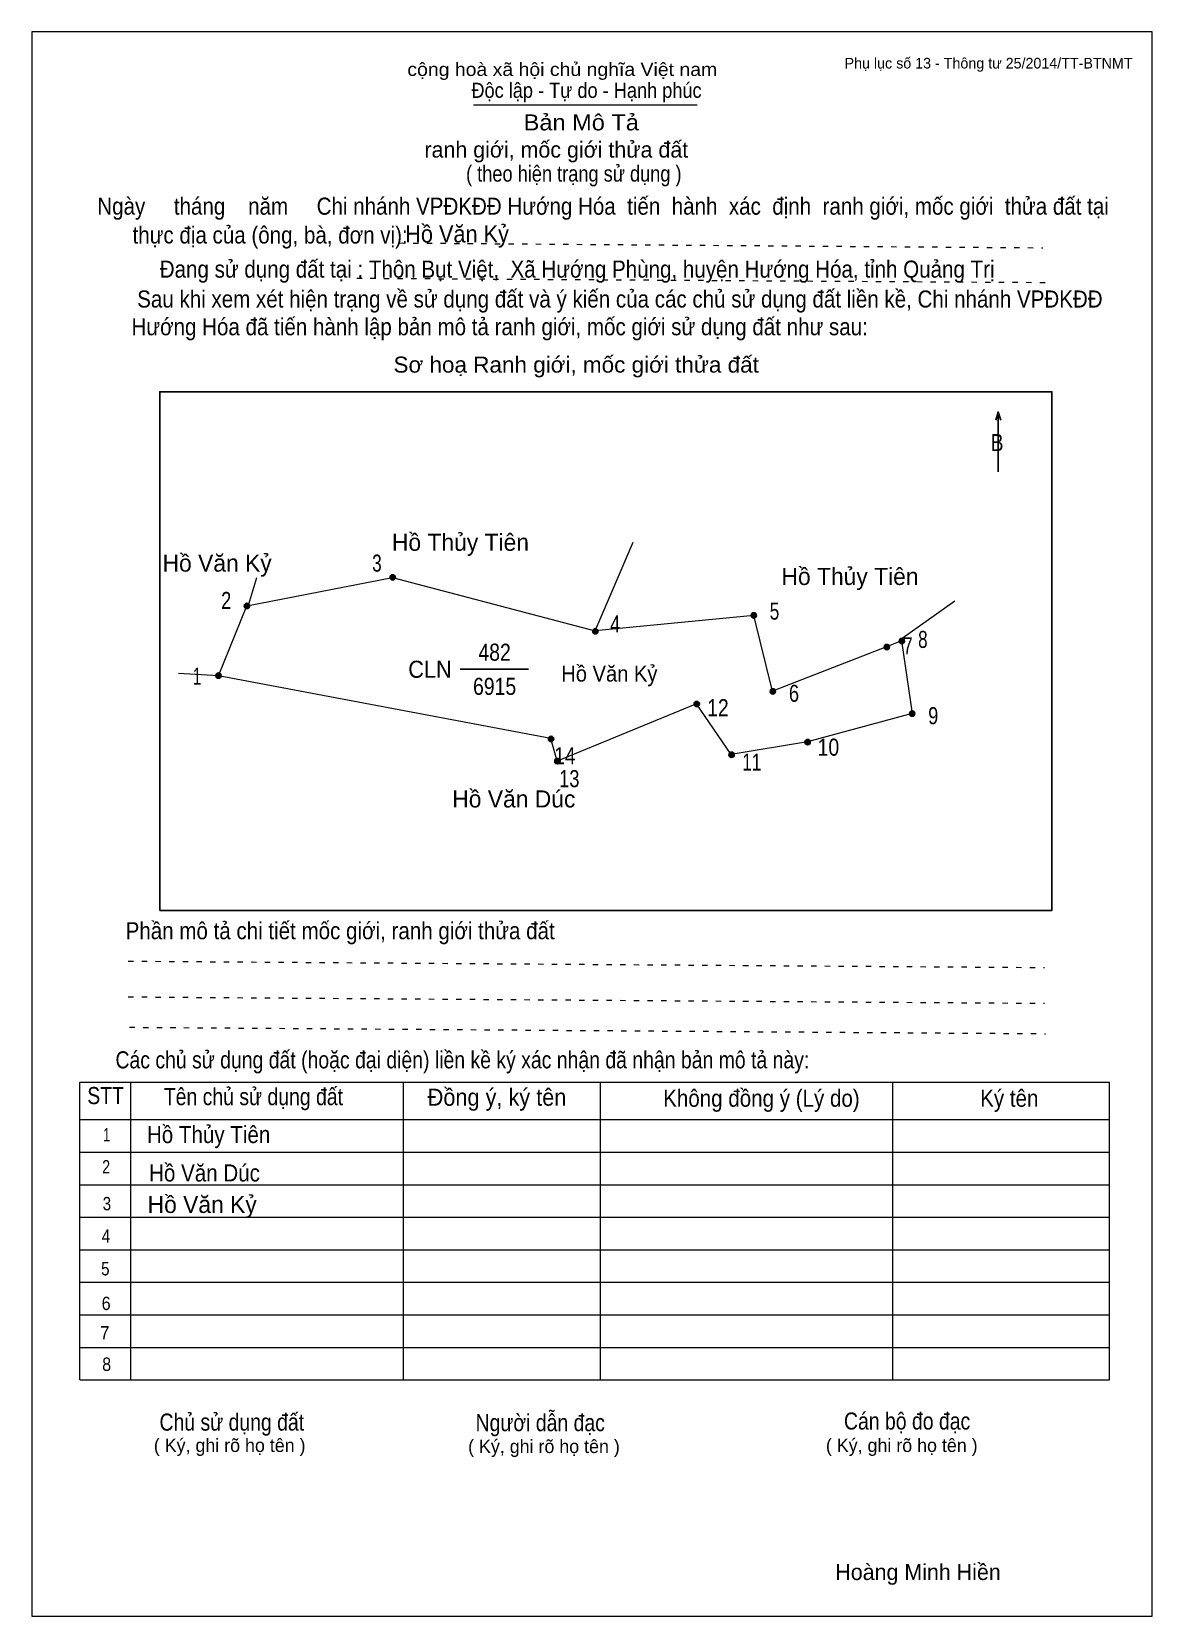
# Model space of a CAD drawing. Header units: centimetres. Extents: x 0 to 21, y 0 to 29.7.
import ezdxf
from ezdxf.enums import TextEntityAlignment as Align

# ---------------------------------------------------------------- set-up
doc = ezdxf.new("R2010")
doc.units = ezdxf.units.CM
doc.header["$LTSCALE"] = 0.13
doc.linetypes.add('DOTTED', pattern=[1.5, 0.3, -1.2])
for name, color, linetype, lineweight in [('1', 7, 'Continuous', 13), ('32', 7, 'Continuous', 25), ('33', 7, 'Continuous', 25), ('6', 7, 'Continuous', 13), ('62', 7, 'Continuous', 13)]:
    doc.layers.add(name, color=color, linetype=linetype, lineweight=lineweight)
for name, color, linetype in [('2', 7, 'Continuous'), ('34', 7, 'Continuous'), ('63', 7, 'Continuous')]:
    doc.layers.add(name, color=color, linetype=linetype)

msp = doc.modelspace()

# ---------------------------------------------------------------- hatches: boundary and pattern name
at = {"layer": '32'}
for points in [[(6.8148, 19.4715, 1), (6.7148, 19.4715, 1)], [(4.0842, 18.9372, 1), (3.9842, 18.9372, 1)], [(13.582, 18.7591, 1), (13.482, 18.7591, 1)], [(10.6139, 18.4623, 1), (10.5139, 18.4623, 1)], [(16.0751, 18.1655, 1), (15.9751, 18.1655, 1)], [(16.3559, 18.2795, 1), (16.2559, 18.2795, 1)], [(3.55, 17.6313, 1), (3.45, 17.6313, 1)], [(13.9381, 17.3345, 1), (13.8381, 17.3345, 1)], [(12.5135, 17.097, 1), (12.4135, 17.097, 1)], [(16.55, 16.9189, 1), (16.45, 16.9189, 1)], [(9.7829, 16.4441, 1), (9.6829, 16.4441, 1)], [(14.5911, 16.3847, 1), (14.4911, 16.3847, 1)], [(9.9016, 16.0285, 1), (9.8016, 16.0285, 1)], [(13.1664, 16.1473, 1), (13.0664, 16.1473, 1)]]:
    msp.add_hatch(color=256, dxfattribs=at).paths.add_polyline_path(points)

# ---------------------------------------------------------------- linework, layer by layer
at = {"layer": '1'}
for p, q in [((4.07, 18.97), (4.22, 19.47)), ((16.31, 18.33), (17.3, 19.03))]:
    msp.add_line(p, q, dxfattribs=at)
msp.add_lwpolyline([(21, 0), (21, 29.7), (0, 29.7), (0, 0)], close=True, dxfattribs=at)
at = {"layer": '32'}
for centre in [(6.7648, 19.4715), (4.0342, 18.9372), (13.532, 18.7591), (10.5639, 18.4623), (16.0251, 18.1655), (16.3059, 18.2795), (3.5, 17.6313), (13.8881, 17.3345), (12.4635, 17.097), (16.5, 16.9189), (9.7329, 16.4441), (14.5411, 16.3847), (9.8516, 16.0285), (13.1164, 16.1473)]:
    msp.add_circle(centre, 0.05, dxfattribs=at)
at = {"layer": '33'}
msp.add_line((8.03, 17.75), (9.31, 17.75), dxfattribs=at)
at = {"layer": '6'}
for p, q in [((10.56, 18.47), (11.27, 20.13)), ((3.5, 17.63), (4.03, 18.94)), ((16.3, 18.28), (16.5, 16.92)), ((3.5, 17.63), (2.75, 17.67))]:
    msp.add_line(p, q, dxfattribs=at)
for points in [[(4.03, 18.94), (6.76, 19.47), (10.56, 18.47)], [(16.3, 18.28), (16.02, 18.17), (13.88, 17.34), (13.53, 18.76), (10.56, 18.47)], [(16.5, 16.92), (14.54, 16.39), (13.11, 16.15), (12.46, 17.1), (9.85, 16.03), (9.73, 16.45), (3.5, 17.63)]]:
    msp.add_lwpolyline(points, dxfattribs=at)
at = {"layer": '62'}
for p, q in [((8.28, 28.33), (12.47, 28.33)), ((0.9, 10.01), (20.2, 10.01)), ((0.9, 4.43), (0.9, 10.01)), ((1.86, 4.43), (1.86, 10.01)), ((6.97, 4.43), (6.97, 9.99)), ((10.66, 4.43), (10.66, 9.99)), ((16.14, 4.43), (16.14, 10.01)), ((20.2, 4.43), (20.2, 10.01)), ((0.9, 9.31), (20.2, 9.31)), ((0.9, 8.7), (20.2, 8.7)), ((0.9, 8.09), (20.2, 8.09)), ((0.9, 7.48), (20.2, 7.48)), ((0.9, 6.87), (20.2, 6.87)), ((0.9, 6.26), (20.2, 6.26)), ((0.9, 5.65), (20.2, 5.65)), ((0.9, 5.04), (20.2, 5.04)), ((0.9, 4.43), (20.2, 4.43))]:
    msp.add_line(p, q, dxfattribs=at)
at = {"layer": '62', "linetype": 'DOTTED'}
for p, q in [((6.89, 25.74), (18.95, 25.65)), ((6.09, 25.08), (19.04, 25)), ((1.81, 12.28), (18.98, 12.16)), ((1.81, 11.61), (18.98, 11.49)), ((1.83, 11.04), (19, 10.92))]:
    msp.add_line(p, q, dxfattribs=at)
at = {"layer": '62', "lineweight": 25}
for p, q in [((18.11, 22.58), (18.11, 21.45)), ((18.11, 22.57), (18.07, 22.42)), ((18.11, 22.57), (18.16, 22.42))]:
    msp.add_line(p, q, dxfattribs=at)
msp.add_lwpolyline([(2.4, 13.23), (19.12, 13.23), (19.12, 22.95), (2.4, 22.95)], close=True, dxfattribs=at)

# ---------------------------------------------------------------- texts
at = {"layer": '2', "width": 0.95}
msp.add_text('Hồ Văn Kỷ', height=0.2968, dxfattribs=at).set_placement((10.825, 17.52), align=Align.CENTER)
at = {"layer": '32'}
for s, width, p in [('3', 0.75, (6.47, 19.58)), ('2', 0.8, (3.645, 18.88)), ('4', 0.8, (10.935, 18.44)), ('5', 0.75, (13.92, 18.68)), ('8', 0.75, (16.7, 18.15)), ('7', 0.75, (16.42, 18.03)), ('1', 0.65, (3.1, 17.46)), ('6', 0.8, (14.285, 17.14)), ('12', 0.85, (12.86, 16.87)), ('9', 0.8, (16.895, 16.72)), ('10', 0.85, (14.93, 16.13)), ('14', 0.85, (9.99, 15.97)), ('11', 0.75, (13.495, 15.85)), ('13', 0.8, (10.075, 15.54))]:
    msp.add_text(s, height=0.32, dxfattribs=dict(at, width=width)).set_placement(p, align=Align.CENTER)
at = {"layer": '33'}
for s, p in [('Hồ Thủy Tiên', (8.035, 19.97)), ('Hồ Văn Kỷ', (3.475, 19.58)), ('Hồ Thủy Tiên', (15.335, 19.33)), ('Hồ Văn Dúc', (9.035, 15.16)), ('Hồ Văn Kỷ', (3.195, 7.56))]:
    msp.add_text(s, height=0.32, dxfattribs=at).set_placement(p, align=Align.CENTER)
at = {"layer": '33', "width": 0.85}
for s, p in [('482', (8.675, 17.91)), ('6915', (8.675, 17.27))]:
    msp.add_text(s, height=0.32, dxfattribs=at).set_placement(p, align=Align.CENTER)
at = {"layer": '33', "width": 0.95}
msp.add_text('CLN', height=0.32, dxfattribs=at).set_placement((7.87, 17.59), align=Align.RIGHT)
at = {"layer": '34'}
for s, width, p in [('Hồ Văn Kỷ', 0.95, (7, 25.75)), ('Hồ Thủy Tiên', 0.9, (2.16, 8.87)), ('Hồ Văn Dúc', 0.9, (2.2, 8.15))]:
    msp.add_text(s, height=0.32, dxfattribs=dict(at, width=width)).set_placement(p)
at = {"layer": '62'}
for s, height, width, p in [('cộng hoà xã hội chủ nghĩa Việt nam', 0.2474, 1.1, (7.04, 28.87)), ('Độc lập - Tự do - Hạnh phúc', 0.2828, 0.9, (8.24, 28.46)), ('Bản Mô Tả', 0.3, 1.1, (9.22, 27.85)), ('( theo hiện trạng sử dụng )', 0.3, 0.85, (8.14, 26.89)), ('Ngày     tháng    năm     Chi nhánh VPĐKĐĐ Hướng Hóa  tiến  hành  xác  định  ranh giới, mốc giới  thửa đất tại ', 0.32, 0.9, (1.23, 26.27)), ('thực địa của (ông, bà, đơn vị): ', 0.32, 0.9, (1.89, 25.73)), ('Đang sử dụng đất tại : Thôn Bụt Việt,  Xã Hướng Phùng, huyện Hướng Hóa, tỉnh Quảng Trị', 0.32, 0.9, (2.4, 25.09)), (' Sau khi xem xét hiện trạng về sử dụng đất và ý kiến của các chủ sử dụng đất liền kề, Chi nhánh VPĐKĐĐ ', 0.32, 0.9, (1.87, 24.53)), ('Hướng Hóa đã tiến hành lập bản mô tả ranh giới, mốc giới sử dụng đất như sau:', 0.32, 0.9, (1.87, 24.01)), ('Sơ hoạ Ranh giới, mốc giới thửa đất', 0.3, 1.05, (6.78, 23.31)), ('B', 0.32, 0.85, (17.97, 21.84)), ('Phần mô tả chi tiết mốc giới, ranh giới thửa đất ', 0.32, 0.9, (1.76, 12.69)), ('Các chủ sử dụng đất (hoặc đại diện) liền kề ký xác nhận đã nhận bản mô tả này:', 0.32, 0.85, (1.57, 10.27))]:
    msp.add_text(s, height=height, dxfattribs=dict(at, width=width)).set_placement(p)
msp.add_text('ranh giới, mốc giới thửa đất', height=0.3, dxfattribs=at).set_placement((7.36, 27.34))
for s, height, width, p in [('STT', 0.32, 0.85, (1.385, 9.6)), ('Tên chủ sử dụng đất', 0.32, 0.85, (4.155, 9.58)), ('Đồng ý, ký tên', 0.32, 0.95, (8.72, 9.57)), ('Không đồng ý (Lý do)', 0.32, 0.9, (13.675, 9.55)), ('Ký tên', 0.32, 0.9, (18.32, 9.55)), ('1', 0.25, 0.7, (1.405, 8.9)), ('2', 0.25, 0.8, (1.395, 8.3)), ('3', 0.25, 0.85, (1.41, 7.61)), ('4', 0.25, 0.85, (1.39, 7)), ('5', 0.25, 0.85, (1.38, 6.39)), ('6', 0.25, 0.9, (1.395, 5.74)), ('7', 0.25, 0.95, (1.37, 5.19)), ('8', 0.25, 0.9, (1.405, 4.6)), ('Người dẫn đạc', 0.32, 0.85, (9.53, 3.47)), ('Chủ sử dụng đất', 0.32, 0.85, (3.75, 3.48)), ('Cán bộ đo đạc', 0.32, 0.85, (16.405, 3.5))]:
    msp.add_text(s, height=height, dxfattribs=dict(at, width=width)).set_placement(p, align=Align.CENTER)
for p in [(3.71, 3.08), (9.6, 3.06), (16.305, 3.08)]:
    msp.add_text('( Ký, ghi rõ họ tên )', height=0.25, dxfattribs=at).set_placement(p, align=Align.CENTER)
at = {"layer": '63'}
msp.add_text('Phụ lục số 13 - Thông tư 25/2014/TT-BTNMT', height=0.2, dxfattribs=at).set_placement((20.63, 29.01), align=Align.RIGHT)
msp.add_text('Hoàng Minh Hiền', height=0.3, dxfattribs=at).set_placement((16.61, 0.68), align=Align.CENTER)

doc.saveas('drawing.dxf')
